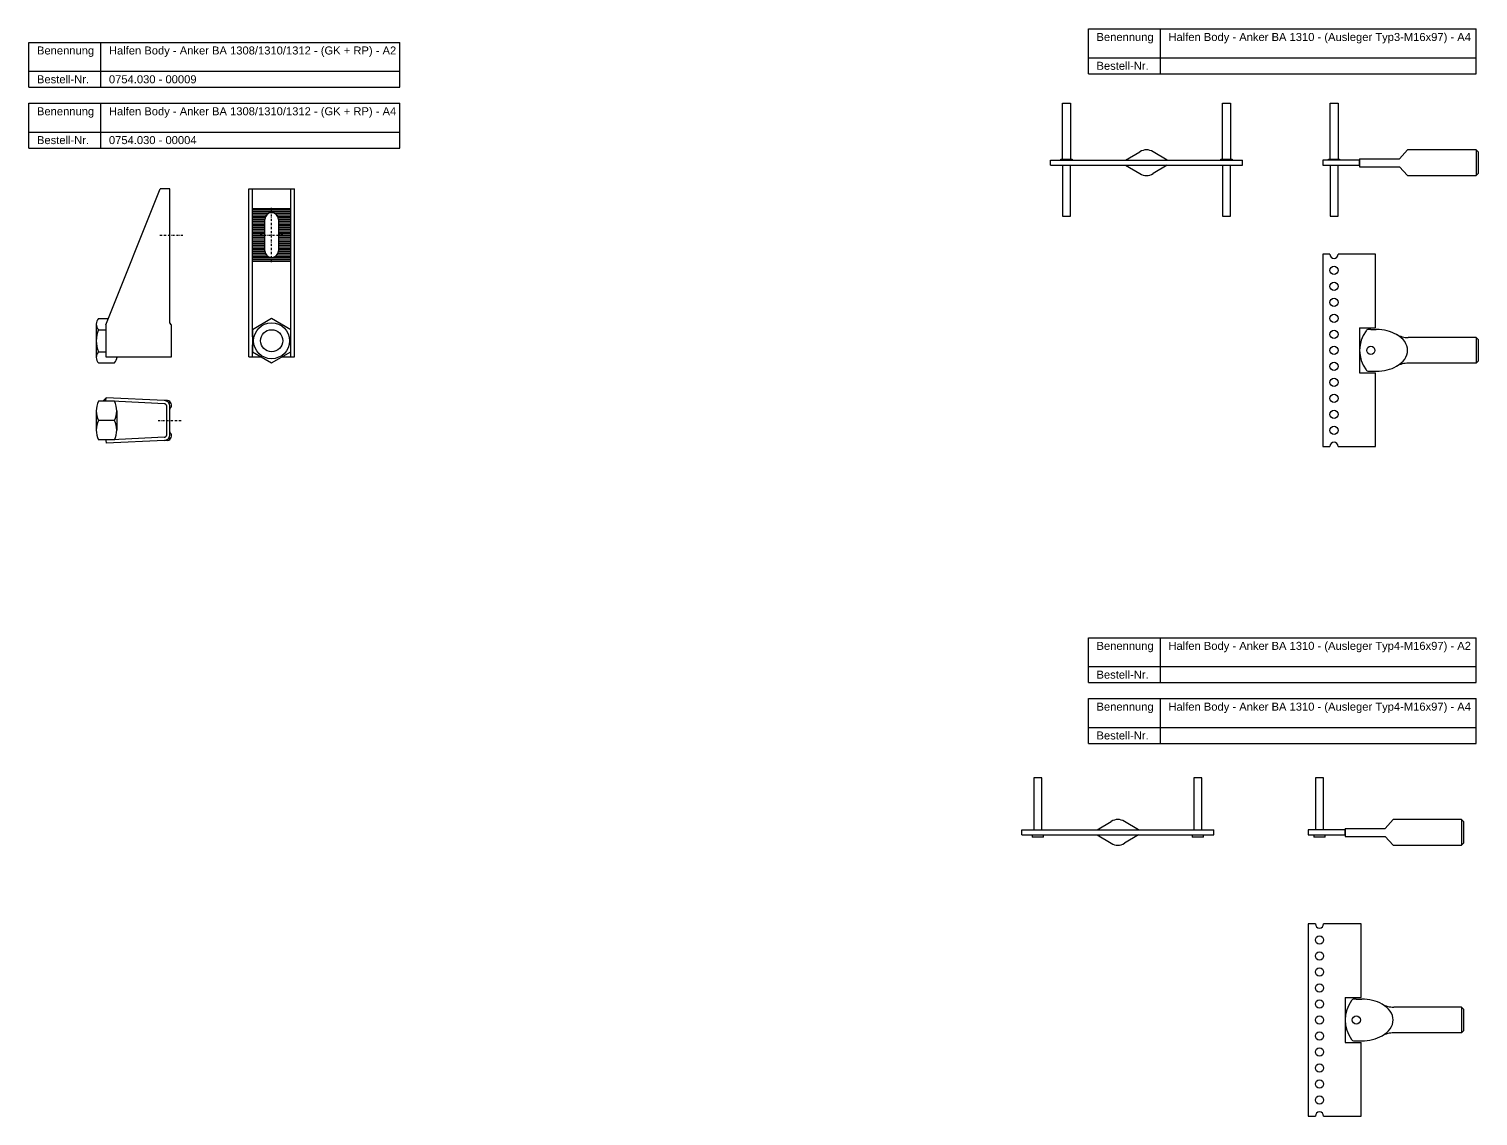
# Model space of a CAD drawing. Header units: millimetres. Extents: x 1534 to 2644, y -474 to 859.
# Drawn here: x 1701 to 2607, y -474 to 205 of the extents above; entities that cross this region are included whole.
import ezdxf

# ---------------------------------------------------------------- set-up
doc = ezdxf.new("R2010")
doc.units = ezdxf.units.MM
doc.header["$LTSCALE"] = 10
doc.linetypes.add('STRICHPUNKT2', pattern=[0.5, 0.25, -0.125, 0, -0.125])
doc.layers.add('HALFEN', color=2, linetype='Continuous')
doc.styles.add('ARIAL50', font='ARIAL.TTF', dxfattribs={"height": 5})

msp = doc.modelspace()

# ---------------------------------------------------------------- hatches: boundary and pattern name
at = {"layer": 'HALFEN'}
msp.add_hatch(color=256, dxfattribs=at).paths.add_polyline_path([(1749.4, -25.02), (1747.34, -27.28), (1749.31, -27.28), (1749.31, -27.02)])

# ---------------------------------------------------------------- linework, layer by layer
for p, q in [((2363.4, 205.38), (2605.63, 205.38)), ((2363.4, 177.38), (2363.4, 205.38)), ((2408.36, 177.38), (2408.36, 205.38)), ((2605.63, 177.38), (2605.63, 205.38)), ((1701.25, 196.95), (1933.07, 196.95)), ((1701.25, 168.95), (1701.25, 196.95)), ((1746.21, 168.95), (1746.21, 196.95)), ((1933.07, 168.95), (1933.07, 196.95)), ((2363.4, 187.38), (2605.63, 187.38)), ((1701.25, 178.95), (1933.07, 178.95)), ((2363.4, 177.38), (2605.63, 177.38)), ((1701.25, 168.95), (1933.07, 168.95)), ((1701.25, 158.95), (1933.07, 158.95)), ((1701.25, 130.95), (1701.25, 158.95)), ((1746.21, 130.95), (1746.21, 158.95)), ((1933.07, 130.95), (1933.07, 158.95)), ((2347.11, 124.03), (2347.11, 159.03)), ((2347.11, 159.03), (2352.11, 159.03)), ((2352.11, 159.03), (2352.11, 124.03)), ((2447.11, 124.03), (2447.11, 159.03)), ((2447.11, 159.03), (2452.11, 159.03)), ((2452.11, 159.03), (2452.11, 124.03)), ((2514.33, 124.03), (2514.33, 159.03)), ((2514.33, 159.03), (2519.33, 159.03)), ((2519.33, 159.03), (2519.33, 124.03)), ((1701.25, 140.95), (1933.07, 140.95)), ((1701.25, 130.95), (1933.07, 130.95)), ((2386.61, 123.33), (2395.47, 128.68)), ((2412.61, 123.33), (2403.74, 128.68)), ((2557.83, 124.33), (2562.83, 129.83)), ((2605.61, 129.83), (2562.83, 129.83)), ((2605.61, 129.83), (2605.61, 113.83)), ((2606.83, 128.6), (2605.61, 129.83)), ((2606.83, 128.6), (2606.83, 115.05)), ((2339.61, 123.33), (2459.61, 123.33)), ((2339.61, 120.33), (2339.61, 123.33)), ((2339.61, 120.33), (2459.61, 120.33)), ((2346.11, 123.33), (2346.11, 124.03)), ((2346.11, 124.03), (2353.11, 124.03)), ((2347.11, 120.33), (2347.11, 88.33)), ((2352.11, 88.33), (2352.11, 120.33)), ((2353.11, 124.03), (2353.11, 123.33)), ((2386.61, 120.33), (2395.47, 114.98)), ((2412.61, 120.33), (2403.74, 114.98)), ((2446.11, 123.33), (2446.11, 124.03)), ((2446.11, 124.03), (2453.11, 124.03)), ((2447.11, 120.33), (2447.11, 88.33)), ((2452.11, 88.33), (2452.11, 120.33)), ((2453.11, 124.03), (2453.11, 123.33)), ((2459.61, 120.33), (2459.61, 123.33)), ((2532.83, 123.33), (2509.83, 123.33)), ((2509.83, 123.33), (2509.83, 120.33)), ((2509.83, 120.33), (2532.83, 120.33)), ((2513.33, 123.33), (2513.33, 124.03)), ((2513.33, 124.03), (2520.33, 124.03)), ((2514.33, 120.33), (2514.33, 88.33)), ((2519.33, 88.33), (2519.33, 120.33)), ((2520.33, 124.03), (2520.33, 123.33)), ((2532.83, 124.33), (2557.83, 124.33)), ((2532.83, 124.33), (2532.83, 119.33)), ((2532.83, 120.33), (2532.83, 123.33)), ((2532.83, 119.33), (2557.83, 119.33)), ((2557.83, 119.33), (2562.83, 113.83)), ((2562.83, 113.83), (2605.61, 113.83)), ((2585.49, 113.83), (2605.61, 113.83)), ((2605.61, 113.83), (2606.83, 115.05)), ((1749.31, 20.56), (1783.31, 105.56)), ((1789.31, 105.56), (1783.31, 105.56)), ((1789.31, 21.56), (1789.31, 105.56)), ((1838.63, 105.56), (1867.15, 105.56)), ((1838.63, 0.56), (1838.63, 105.56)), ((1840.89, 13.06), (1840.89, 105.56)), ((1864.89, 13.06), (1864.89, 105.56)), ((1867.15, 0.56), (1867.15, 105.56)), ((1864.89, 93.06), (1840.89, 93.06)), ((1864.89, 92.06), (1840.89, 92.06)), ((1864.89, 91.06), (1840.89, 91.06)), ((1850.89, 90.06), (1840.89, 90.06)), ((1849.65, 89.06), (1840.89, 89.06)), ((1849.02, 88.06), (1840.89, 88.06)), ((1848.71, 87.06), (1840.89, 87.06)), ((1848.64, 86.06), (1840.89, 86.06)), ((1848.64, 85.06), (1840.89, 85.06)), ((1848.64, 84.06), (1840.89, 84.06)), ((1848.64, 83.06), (1840.89, 83.06)), ((1848.64, 82.06), (1840.89, 82.06)), ((1848.64, 66.81), (1848.64, 86.31)), ((1864.89, 90.06), (1854.89, 90.06)), ((1864.89, 89.06), (1856.13, 89.06)), ((1864.89, 88.06), (1856.77, 88.06)), ((1864.89, 87.06), (1857.08, 87.06)), ((1857.14, 86.31), (1857.14, 66.81)), ((1864.89, 86.06), (1857.14, 86.06)), ((1864.89, 85.06), (1857.14, 85.06)), ((1864.89, 84.06), (1857.14, 84.06)), ((1864.89, 83.06), (1857.14, 83.06)), ((1864.89, 82.06), (1857.14, 82.06)), ((2347.11, 88.33), (2352.11, 88.33)), ((2447.11, 88.33), (2452.11, 88.33)), ((2514.33, 88.33), (2519.33, 88.33)), ((1848.64, 81.06), (1840.89, 81.06)), ((1848.64, 80.06), (1840.89, 80.06)), ((1848.64, 79.06), (1840.89, 79.06)), ((1848.64, 78.06), (1840.89, 78.06)), ((1848.64, 77.06), (1840.89, 77.06)), ((1848.64, 76.06), (1840.89, 76.06)), ((1848.64, 75.06), (1840.89, 75.06)), ((1848.64, 74.06), (1840.89, 74.06)), ((1840.89, 73.06), (1848.64, 73.06)), ((1864.89, 81.06), (1857.14, 81.06)), ((1864.89, 80.06), (1857.14, 80.06)), ((1864.89, 79.06), (1857.14, 79.06)), ((1864.89, 78.06), (1857.14, 78.06)), ((1864.89, 77.06), (1857.14, 77.06)), ((1864.89, 76.06), (1857.14, 76.06)), ((1864.89, 75.06), (1857.14, 75.06)), ((1864.89, 74.06), (1857.14, 74.06)), ((1857.14, 73.06), (1864.89, 73.06)), ((1848.64, 72.06), (1840.89, 72.06)), ((1848.64, 71.06), (1840.89, 71.06)), ((1848.64, 70.06), (1840.89, 70.06)), ((1848.64, 69.06), (1840.89, 69.06)), ((1848.64, 68.06), (1840.89, 68.06)), ((1848.64, 67.06), (1840.89, 67.06)), ((1848.71, 66.06), (1840.89, 66.06)), ((1849.02, 65.06), (1840.89, 65.06)), ((1849.65, 64.06), (1840.89, 64.06)), ((1864.89, 64.06), (1856.13, 64.06)), ((1864.89, 65.06), (1856.77, 65.06)), ((1864.89, 66.06), (1857.08, 66.06)), ((1864.89, 72.06), (1857.14, 72.06)), ((1864.89, 71.06), (1857.14, 71.06)), ((1864.89, 70.06), (1857.14, 70.06)), ((1864.89, 69.06), (1857.14, 69.06)), ((1864.89, 68.06), (1857.14, 68.06)), ((1864.89, 67.06), (1857.14, 67.06)), ((2514.28, 64.56), (2509.83, 64.56)), ((2509.83, 64.56), (2509.83, -55.44)), ((2542.83, 64.56), (2519.38, 64.56)), ((2542.83, 18.56), (2542.83, 64.56)), ((1850.89, 63.06), (1840.89, 63.06)), ((1864.89, 62.06), (1840.89, 62.06)), ((1864.89, 61.06), (1840.89, 61.06)), ((1864.89, 60.06), (1840.89, 60.06)), ((1864.89, 63.06), (1854.89, 63.06)), ((1743.31, 21.33), (1743.31, -0.22)), ((1743.31, 20.56), (1743.31, 0.56)), ((1744.71, 24.41), (1750.85, 24.41)), ((1749.31, 20.56), (1749.31, 0.56)), ((1790.31, 0.56), (1790.31, 20.56)), ((1852.89, 24.41), (1840.89, 17.48)), ((1864.89, 17.48), (1852.89, 24.41)), ((2532.83, 18.56), (2532.83, -9.44)), ((2532.83, 18.56), (2542.83, 18.56)), ((1743.31, 17.33), (1743.31, 3.78)), ((1744.71, 17.48), (1749.31, 17.48)), ((1840.89, 17.48), (1840.89, 3.63)), ((1864.89, 0.56), (1864.89, 17.48)), ((2539.83, 17.56), (2543.24, 17.56)), ((2605.61, 12.56), (2563.25, 12.56)), ((2605.61, 12.56), (2605.61, -3.44)), ((2606.83, 11.33), (2605.61, 12.56)), ((2606.83, 11.33), (2606.83, -2.21)), ((1744.71, 3.63), (1749.31, 3.63)), ((1749.31, 0.56), (1790.31, 0.56)), ((1756.11, 0.56), (1756.11, -0.22)), ((1838.63, 0.56), (1846.21, 0.56)), ((1840.89, 0.56), (1840.89, 8.06)), ((1840.89, 3.63), (1852.89, -3.3)), ((1852.89, -3.3), (1864.89, 3.63)), ((1859.57, 0.56), (1867.15, 0.56)), ((1864.89, 3.63), (1864.89, 8.06)), ((1744.71, -3.3), (1754.71, -3.3)), ((2538.45, -8.44), (2543.24, -8.44)), ((2605.61, -3.44), (2563.25, -3.44)), ((2605.61, -3.44), (2606.83, -2.21)), ((2532.83, -9.44), (2542.83, -9.44)), ((2542.83, -55.44), (2542.83, -9.44)), ((1749.4, -25.02), (1747.34, -27.28)), ((1749.31, -27.02), (1749.4, -25.02)), ((1785.88, -28.78), (1749.31, -27.02)), ((1749.31, -27.02), (1749.31, -27.28)), ((1785.98, -26.78), (1749.4, -25.02)), ((1787.8, -26.77), (1785.98, -26.78)), ((1743.31, -33.25), (1743.31, -45.3)), ((1754.71, -27.28), (1744.71, -27.28)), ((1756.11, -33.25), (1756.11, -45.3)), ((1787.31, -48.28), (1787.31, -30.28)), ((1789.31, -48.28), (1789.31, -30.28)), ((1754.71, -39.28), (1744.71, -39.28)), ((1754.71, -51.28), (1744.71, -51.28)), ((1785.88, -49.77), (1749.31, -51.54)), ((1749.31, -51.54), (1749.4, -53.53)), ((1785.98, -51.77), (1749.4, -53.53)), ((1787.8, -51.78), (1785.89, -51.78)), ((2509.83, -55.44), (2514.28, -55.44)), ((2519.38, -55.44), (2542.83, -55.44)), ((2363.4, -175.09), (2605.63, -175.09)), ((2363.4, -203.09), (2363.4, -175.09)), ((2408.36, -203.09), (2408.36, -175.09)), ((2605.63, -203.09), (2605.63, -175.09)), ((2363.4, -193.09), (2605.63, -193.09)), ((2363.4, -203.09), (2605.63, -203.09)), ((2363.4, -213.09), (2605.63, -213.09)), ((2363.4, -241.09), (2363.4, -213.09)), ((2408.36, -241.09), (2408.36, -213.09)), ((2605.63, -241.09), (2605.63, -213.09)), ((2363.4, -231.09), (2605.63, -231.09)), ((2363.4, -241.09), (2605.63, -241.09)), ((2329.23, -262.64), (2329.23, -295.14)), ((2334.23, -262.64), (2329.23, -262.64)), ((2334.23, -295.14), (2334.23, -262.64)), ((2429.23, -262.64), (2429.23, -295.14)), ((2434.23, -262.64), (2429.23, -262.64)), ((2434.23, -295.14), (2434.23, -262.64)), ((2505.27, -262.64), (2505.27, -295.14)), ((2510.27, -262.64), (2505.27, -262.64)), ((2510.27, -295.14), (2510.27, -262.64)), ((2548.77, -294.14), (2553.77, -288.64)), ((2596.55, -288.64), (2553.77, -288.64)), ((2596.55, -288.64), (2596.55, -304.64)), ((2597.77, -289.86), (2596.55, -288.64)), ((2321.73, -295.14), (2441.73, -295.14)), ((2321.73, -298.14), (2321.73, -295.14)), ((2321.73, -298.14), (2441.73, -298.14)), ((2328.23, -298.14), (2328.23, -299.64)), ((2335.23, -299.64), (2335.23, -298.14)), ((2368.73, -295.14), (2377.6, -289.79)), ((2368.73, -298.14), (2377.6, -303.49)), ((2394.73, -295.14), (2385.86, -289.79)), ((2394.73, -298.14), (2385.86, -303.49)), ((2428.23, -298.14), (2428.23, -299.64)), ((2435.23, -299.64), (2435.23, -298.14)), ((2441.73, -298.14), (2441.73, -295.14)), ((2523.77, -295.14), (2500.77, -295.14)), ((2500.77, -295.14), (2500.77, -298.14)), ((2500.77, -298.14), (2523.77, -298.14)), ((2504.27, -298.14), (2504.27, -299.64)), ((2511.27, -299.64), (2511.27, -298.14)), ((2523.77, -294.14), (2548.77, -294.14)), ((2523.77, -294.14), (2523.77, -299.14)), ((2523.77, -298.14), (2523.77, -295.14)), ((2597.77, -289.86), (2597.77, -303.41)), ((2335.23, -299.64), (2328.23, -299.64)), ((2435.23, -299.64), (2428.23, -299.64)), ((2511.27, -299.64), (2504.27, -299.64)), ((2523.77, -299.14), (2548.77, -299.14)), ((2548.77, -299.14), (2553.77, -304.64)), ((2553.77, -304.64), (2596.55, -304.64)), ((2576.42, -304.64), (2596.55, -304.64)), ((2596.55, -304.64), (2597.77, -303.41)), ((2505.22, -353.9), (2500.77, -353.9)), ((2500.77, -353.9), (2500.77, -473.9)), ((2533.77, -353.9), (2510.32, -353.9)), ((2533.77, -399.9), (2533.77, -353.9)), ((2523.77, -399.9), (2523.77, -427.9)), ((2523.77, -399.9), (2533.77, -399.9)), ((2530.77, -400.9), (2534.18, -400.9)), ((2596.55, -405.9), (2554.18, -405.9)), ((2596.55, -405.9), (2596.55, -421.9)), ((2597.77, -407.13), (2596.55, -405.9)), ((2597.77, -407.13), (2597.77, -420.68)), ((2596.55, -421.9), (2554.18, -421.9)), ((2596.55, -421.9), (2597.77, -420.68)), ((2523.77, -427.9), (2533.77, -427.9)), ((2529.39, -426.9), (2534.18, -426.9)), ((2533.77, -473.9), (2533.77, -427.9)), ((2500.77, -473.9), (2505.22, -473.9)), ((2510.32, -473.9), (2533.77, -473.9))]:
    msp.add_line(p, q, dxfattribs=at)
at = {"layer": 'HALFEN', "color": 1, "linetype": 'STRICHPUNKT2', "ltscale": 0.5}
for p, q in [((1852.89, 59.56), (1852.89, 93.56)), ((1783.06, 76.56), (1797.56, 76.56)), ((1845.64, 76.56), (1860.14, 76.56)), ((1782.06, -39.28), (1796.56, -39.28))]:
    msp.add_line(p, q, dxfattribs=at)
at = {"layer": 'HALFEN'}
for centre, radius in [((2516.83, 54.56), 2.55), ((2516.83, 44.56), 2.55), ((2516.83, 34.56), 2.55), ((1852.89, 10.56), 11.25), ((2516.83, 24.56), 2.55), ((1852.89, 10.56), 6.92), ((2516.83, 14.56), 2.55), ((2516.83, 4.56), 2.55), ((2539.83, 4.56), 2.55), ((2516.83, -5.44), 2.55), ((2516.83, -15.44), 2.55), ((2516.83, -25.44), 2.55), ((2516.83, -35.44), 2.55), ((2516.83, -45.44), 2.55), ((2507.77, -363.9), 2.55), ((2507.77, -373.9), 2.55), ((2507.77, -383.9), 2.55), ((2507.77, -393.9), 2.55), ((2507.77, -403.9), 2.55), ((2507.77, -413.9), 2.55), ((2530.77, -413.9), 2.55), ((2507.77, -423.9), 2.55), ((2507.77, -433.9), 2.55), ((2507.77, -443.9), 2.55), ((2507.77, -453.9), 2.55), ((2507.77, -463.9), 2.55)]:
    msp.add_circle(centre, radius, dxfattribs=at)
for centre, radius, start, end in [((2399.61, 121.83), 8, 58.89631, 121.10369), ((2399.61, 121.83), 8, 238.89631, 301.10369), ((1852.89, 86.31), 4.25, 0, 180), ((1852.89, 66.81), 4.25, 180, 0), ((2516.83, 64.56), 2.55, 180, 0), ((1748.24, 20.95), 4.95, 135.56071, 224.43929), ((1790.31, 21.56), 1, 180, 270), ((1761.15, 10.56), 17.84, 157.15186, 202.84814), ((2553.39, 4.56), 20.55, 143.64928, 216.35854), ((2538.45, 15.56), 2, 91.33538, 143.64928), ((2539.18, -15.82), 33.38, 88.87071, 91.33538), ((2563.25, 27.58), 15.02, 240.68895, 269.96471), ((1748.24, 0.16), 4.95, 135.56071, 224.43929), ((1751.18, 0.16), 4.95, 315.56071, 4.54784), ((2538.45, -6.44), 2, 216.35854, 270), ((2563.25, -18.46), 15.02, 90.03529, 119.31105), ((1785.81, -30.28), 3.5, 0, 87.24188), ((1787.39, -29.66), 2.92, 317.95538, 81.94969), ((1756.87, -33.28), 13.56, 153.73167, 206.26833), ((1742.55, -33.28), 13.56, 333.73167, 26.26833), ((1785.81, -30.28), 1.5, 0, 90), ((1790.34, -32.28), 1.04, 139.22049, 179.63671), ((1756.87, -45.28), 13.56, 153.73167, 206.26833), ((1742.55, -45.28), 13.56, 333.73167, 26.26833), ((1785.81, -48.28), 1.5, 270, 0), ((1785.81, -48.28), 3.5, 272.75812, 0), ((1787.39, -48.89), 2.92, 278.05031, 42.04462), ((1790.34, -46.26), 1.04, 180.36329, 220.77951), ((2516.83, -55.44), 2.55, 0, 180), ((2381.73, -296.64), 8, 58.89631, 121.10369), ((2381.73, -296.64), 8, 238.89631, 301.10369), ((2507.77, -353.9), 2.55, 180, 0), ((2544.33, -413.9), 20.55, 143.64928, 216.35854), ((2529.38, -402.91), 2, 91.33538, 143.64928), ((2530.12, -434.28), 33.38, 88.87071, 91.33538), ((2554.19, -390.88), 15.02, 240.68895, 269.96471), ((2554.19, -436.93), 15.02, 90.03529, 119.31105), ((2529.39, -424.9), 2, 216.35854, 270), ((2507.77, -473.9), 2.55, 0, 180)]:
    msp.add_arc(centre, radius, start, end, dxfattribs=at)
for centre, start_param, end_param in [((2543.24, 4.56), 7.151452, 7.853982), ((2543.24, 4.56), 5.414918, 7.151452), ((2543.24, 4.56), 4.712389, 5.414918), ((2534.18, -413.9), 7.151452, 7.853982), ((2534.18, -413.9), 5.414918, 7.151452), ((2534.18, -413.9), 4.712389, 5.414918)]:
    msp.add_ellipse(centre, major_axis=(19.6, 0), ratio=0.663426, start_param=start_param, end_param=end_param, dxfattribs=at)

# ---------------------------------------------------------------- texts
at = {"layer": 'HALFEN', "style": 'ARIAL50'}
for s, p in [('Benennung', (2368.4, 197.88)), ('Halfen Body - Anker BA 1310 - (Ausleger Typ3-M16x97) - A4', (2413.36, 197.88)), ('Benennung', (1706.25, 189.45)), ('Halfen Body - Anker BA 1308/1310/1312 - (GK + RP) - A2', (1751.21, 189.45)), ('Bestell-Nr.', (2368.4, 179.88)), ('Bestell-Nr.', (1706.25, 171.45)), ('0754.030 - 00009', (1751.21, 171.45)), ('Benennung', (1706.25, 151.45)), ('Halfen Body - Anker BA 1308/1310/1312 - (GK + RP) - A4', (1751.21, 151.45)), ('Bestell-Nr.', (1706.25, 133.45)), ('0754.030 - 00004', (1751.21, 133.45)), ('Benennung', (2368.4, -182.59)), ('Halfen Body - Anker BA 1310 - (Ausleger Typ4-M16x97) - A2', (2413.36, -182.59)), ('Bestell-Nr.', (2368.4, -200.59)), ('Benennung', (2368.4, -220.59)), ('Halfen Body - Anker BA 1310 - (Ausleger Typ4-M16x97) - A4', (2413.36, -220.59)), ('Bestell-Nr.', (2368.4, -238.59))]:
    msp.add_text(s, height=5, dxfattribs=at).set_placement(p)

doc.saveas('drawing.dxf')
